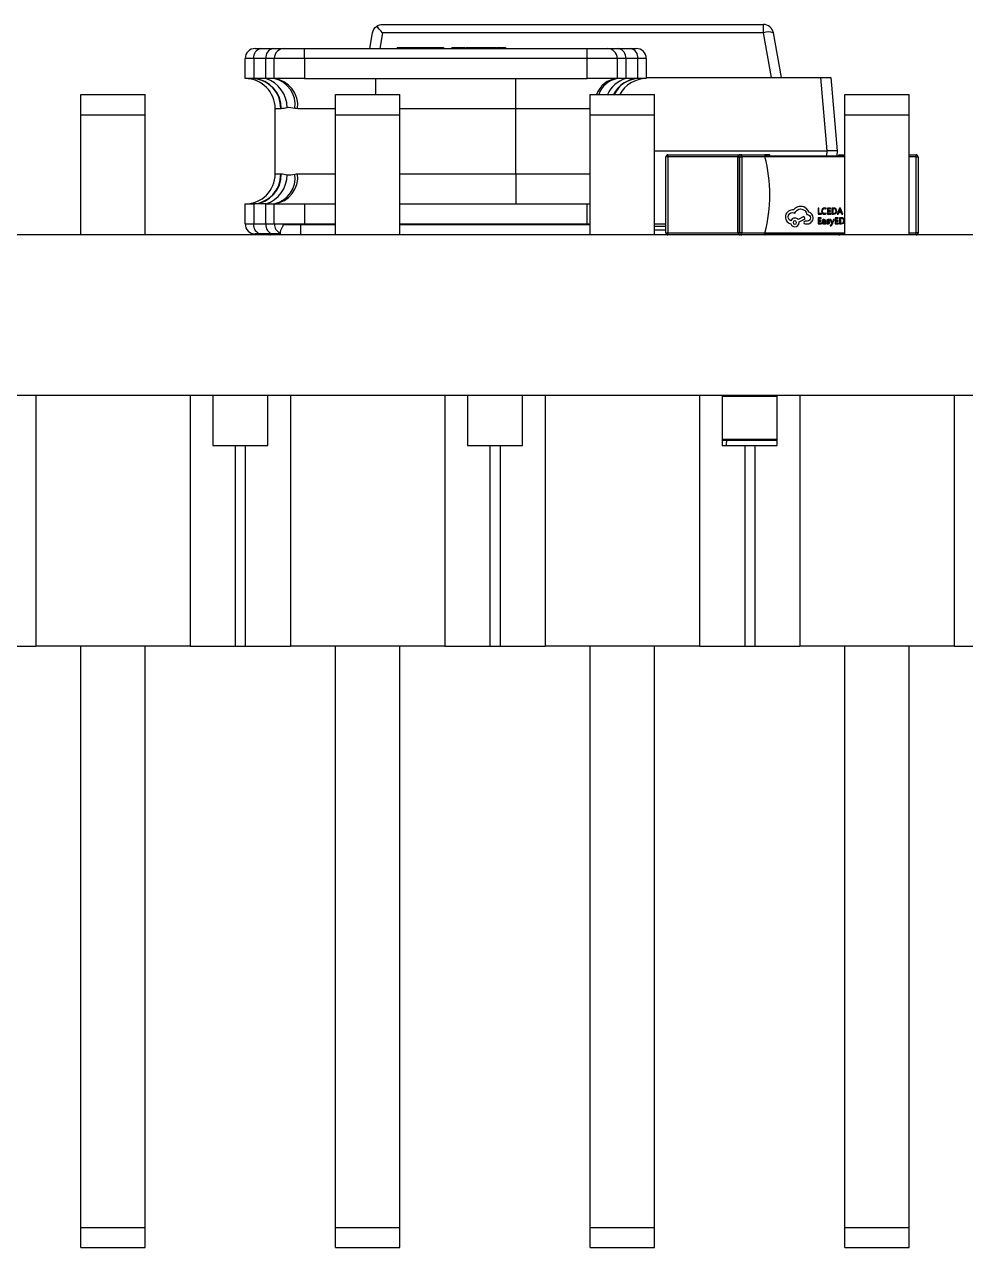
# Model space of a CAD drawing. Header units: millimetres. Extents: x 0 to 297, y 0 to 210.
# Drawn here: x 99.48 to 113.56, y 49.08 to 67.38 of the extents above; entities that cross this region are included whole.
import ezdxf

# ---------------------------------------------------------------- set-up
doc = ezdxf.new("R2010")
doc.units = ezdxf.units.MM

msp = doc.modelspace()

# ---------------------------------------------------------------- linework, layer by layer
at = {"color": 7, "linetype": 'Continuous', "lineweight": 25}
for p, q in [((104.833, 67.382), (105.212, 67.382)), ((105.212, 67.382), (105.212, 67.381)), ((105.212, 67.381), (105.758, 67.381)), ((105.758, 67.381), (105.758, 67.382)), ((105.758, 67.382), (110.533, 67.382)), ((110.533, 67.258), (110.533, 67.382)), ((104.644, 67.022), (104.686, 67.258)), ((110.533, 67.258), (104.833, 67.258)), ((110.68, 67.258), (110.799, 66.587)), ((102.93, 67.022), (103.015, 67.022)), ((103.015, 67.022), (103.197, 67.022)), ((103.197, 67.022), (103.365, 67.022)), ((103.365, 67.022), (103.665, 67.022)), ((103.665, 66.872), (103.665, 67.022)), ((103.665, 67.022), (107.895, 67.022)), ((105.054, 67.037), (105.054, 67.022)), ((105.1, 67.037), (105.1, 67.022)), ((105.186, 67.037), (105.186, 67.022)), ((105.289, 67.037), (105.289, 67.022)), ((105.398, 67.037), (105.398, 67.022)), ((105.398, 67.037), (105.508, 67.037)), ((105.512, 67.037), (105.512, 67.022)), ((105.543, 67.037), (105.543, 67.022)), ((105.543, 67.037), (105.607, 67.037)), ((105.607, 67.037), (105.607, 67.022)), ((105.706, 67.037), (105.706, 67.022)), ((105.746, 67.037), (105.746, 67.022)), ((105.871, 67.037), (105.871, 67.022)), ((105.871, 67.037), (105.953, 67.037)), ((105.953, 67.037), (105.953, 67.022)), ((105.958, 67.037), (105.958, 67.022)), ((105.971, 67.037), (105.971, 67.022)), ((105.981, 67.037), (105.981, 67.022)), ((106.006, 67.037), (106.006, 67.022)), ((106.024, 67.037), (106.03, 67.037)), ((106.03, 67.037), (106.036, 67.037)), ((106.039, 67.037), (106.039, 67.022)), ((106.039, 67.037), (106.04, 67.037)), ((106.04, 67.037), (106.04, 67.022)), ((106.04, 67.037), (106.059, 67.037)), ((106.059, 67.037), (106.059, 67.022)), ((106.062, 67.037), (106.072, 67.037)), ((106.072, 67.037), (106.072, 67.022)), ((106.085, 67.037), (106.085, 67.022)), ((106.114, 67.037), (106.114, 67.022)), ((106.146, 67.037), (106.146, 67.022)), ((106.158, 67.037), (106.158, 67.022)), ((106.16, 67.037), (106.168, 67.037)), ((106.168, 67.037), (106.168, 67.022)), ((106.168, 67.037), (106.171, 67.037)), ((106.172, 67.037), (106.172, 67.022)), ((106.184, 67.037), (106.184, 67.022)), ((106.213, 67.037), (106.223, 67.037)), ((106.223, 67.037), (106.223, 67.022)), ((106.223, 67.037), (106.273, 67.037)), ((106.273, 67.037), (106.273, 67.022)), ((106.277, 67.037), (106.289, 67.037)), ((106.293, 67.037), (106.293, 67.022)), ((106.293, 67.037), (106.375, 67.037)), ((106.375, 67.037), (106.375, 67.022)), ((106.375, 67.037), (106.382, 67.037)), ((106.382, 67.037), (106.382, 67.022)), ((106.382, 67.037), (106.404, 67.037)), ((106.404, 67.037), (106.404, 67.022)), ((106.404, 67.037), (106.446, 67.037)), ((106.446, 67.037), (106.446, 67.022)), ((106.505, 67.037), (106.505, 67.022)), ((106.528, 67.037), (106.528, 67.022)), ((106.537, 67.037), (106.559, 67.037)), ((106.537, 67.037), (106.537, 67.022)), ((106.559, 67.037), (106.559, 67.022)), ((106.559, 67.037), (106.573, 67.037)), ((106.573, 67.037), (106.573, 67.022)), ((106.573, 67.037), (106.637, 67.037)), ((106.637, 67.037), (106.637, 67.022)), ((106.637, 67.037), (106.652, 67.037)), ((106.652, 67.037), (106.652, 67.022)), ((106.652, 67.037), (106.674, 67.037)), ((106.674, 67.037), (106.674, 67.022)), ((107.895, 66.872), (107.895, 67.022)), ((107.895, 67.022), (108.195, 67.022)), ((108.195, 67.022), (108.364, 67.022)), ((108.364, 67.022), (108.546, 67.022)), ((108.546, 67.022), (108.63, 67.022)), ((102.78, 66.572), (102.78, 66.872)), ((102.907, 66.872), (102.78, 66.872)), ((102.907, 66.872), (102.907, 66.572)), ((103.089, 66.872), (102.907, 66.872)), ((103.089, 66.572), (103.089, 66.872)), ((103.215, 66.872), (103.089, 66.872)), ((103.215, 66.572), (103.215, 66.872)), ((103.665, 66.872), (103.215, 66.872)), ((103.665, 66.872), (103.665, 66.572)), ((107.895, 66.872), (103.665, 66.872)), ((107.895, 66.572), (107.895, 66.872)), ((108.345, 66.872), (107.895, 66.872)), ((108.345, 66.872), (108.345, 66.572)), ((108.472, 66.872), (108.345, 66.872)), ((108.472, 66.872), (108.472, 66.572)), ((108.654, 66.872), (108.472, 66.872)), ((108.654, 66.572), (108.654, 66.872)), ((108.78, 66.872), (108.654, 66.872)), ((108.78, 66.872), (108.78, 66.572)), ((102.886, 66.572), (102.78, 66.572)), ((102.907, 66.572), (102.886, 66.572)), ((103.089, 66.572), (102.907, 66.572)), ((103.665, 66.572), (103.215, 66.572)), ((103.665, 66.572), (104.73, 66.572)), ((104.73, 66.572), (106.83, 66.572)), ((106.83, 66.122), (106.83, 66.572)), ((106.83, 66.572), (107.895, 66.572)), ((108.345, 66.572), (107.895, 66.572)), ((108.654, 66.572), (108.472, 66.572)), ((108.675, 66.572), (108.654, 66.572)), ((108.78, 66.572), (108.675, 66.572)), ((108.78, 66.587), (111.389, 66.587)), ((111.485, 65.492), (111.389, 66.587)), ((111.539, 66.587), (111.635, 65.492)), ((100.322, 66.032), (100.322, 66.332)), ((100.322, 66.332), (101.282, 66.332)), ((101.282, 66.032), (101.282, 66.332)), ((104.132, 66.032), (104.132, 66.332)), ((104.132, 66.332), (105.092, 66.332)), ((105.092, 66.032), (105.092, 66.332)), ((107.942, 66.332), (108.902, 66.332)), ((107.942, 66.032), (107.942, 66.332)), ((108.902, 66.032), (108.902, 66.332)), ((111.752, 66.032), (111.752, 66.332)), ((111.752, 66.332), (112.712, 66.332)), ((112.712, 66.032), (112.712, 66.332)), ((103.23, 65.147), (103.23, 66.122)), ((103.311, 66.122), (103.23, 66.122)), ((106.83, 65.147), (106.83, 66.122)), ((100.322, 66.032), (101.282, 66.032)), ((100.322, 64.232), (100.322, 66.032)), ((101.282, 64.232), (101.282, 66.032)), ((104.132, 66.032), (105.092, 66.032)), ((104.132, 64.232), (104.132, 66.032)), ((105.092, 64.232), (105.092, 66.032)), ((107.942, 66.032), (108.902, 66.032)), ((107.942, 64.232), (107.942, 66.032)), ((108.902, 64.232), (108.902, 66.032)), ((111.752, 66.032), (112.712, 66.032)), ((111.752, 64.232), (111.752, 66.032)), ((112.712, 64.232), (112.712, 66.032)), ((108.902, 65.492), (111.485, 65.492)), ((109.104, 65.402), (109.074, 65.402)), ((109.074, 64.262), (109.074, 65.402)), ((109.104, 65.402), (109.104, 65.432)), ((109.104, 65.432), (110.181, 65.432)), ((109.104, 65.402), (109.104, 64.262)), ((110.151, 64.262), (110.151, 65.402)), ((110.152, 64.262), (110.152, 65.402)), ((110.178, 65.402), (110.208, 65.402)), ((110.178, 64.262), (110.178, 65.402)), ((110.181, 65.432), (110.182, 65.432)), ((110.182, 65.432), (110.208, 65.432)), ((110.208, 65.402), (110.208, 65.432)), ((110.208, 65.432), (110.554, 65.432)), ((110.208, 65.402), (110.208, 64.262)), ((110.556, 65.402), (110.208, 65.402)), ((110.552, 65.417), (110.547, 65.417)), ((110.549, 65.428), (110.55, 65.428)), ((110.55, 65.426), (110.55, 65.428)), ((110.628, 65.432), (110.554, 65.432)), ((110.554, 65.417), (111.752, 65.417)), ((110.628, 65.417), (110.628, 65.432)), ((111.635, 65.492), (111.628, 65.417)), ((111.676, 65.432), (111.752, 65.432)), ((112.712, 65.432), (112.816, 65.432)), ((112.816, 65.402), (112.816, 65.432)), ((112.816, 64.262), (112.816, 65.402)), ((112.816, 65.402), (112.846, 65.402)), ((112.846, 65.402), (112.846, 64.262)), ((103.23, 65.147), (103.311, 65.147)), ((106.83, 65.147), (106.83, 64.697)), ((102.78, 64.697), (102.886, 64.697)), ((102.78, 64.397), (102.78, 64.697)), ((102.886, 64.697), (102.907, 64.697)), ((103.089, 64.697), (102.907, 64.697)), ((102.907, 64.697), (102.907, 64.397)), ((103.089, 64.397), (103.089, 64.697)), ((103.215, 64.397), (103.215, 64.697)), ((103.215, 64.697), (103.665, 64.697)), ((103.665, 64.697), (103.665, 64.397)), ((103.665, 64.697), (104.132, 64.697)), ((105.092, 64.697), (106.83, 64.697)), ((106.83, 64.697), (107.895, 64.697)), ((107.895, 64.697), (107.942, 64.697)), ((107.895, 64.397), (107.895, 64.697)), ((111.351, 64.635), (111.351, 64.544)), ((111.363, 64.635), (111.351, 64.635)), ((111.363, 64.554), (111.363, 64.635)), ((111.472, 64.621), (111.472, 64.633)), ((111.49, 64.635), (111.49, 64.544)), ((111.537, 64.635), (111.49, 64.635)), ((111.502, 64.595), (111.502, 64.625)), ((111.502, 64.625), (111.537, 64.625)), ((111.537, 64.625), (111.537, 64.635)), ((111.583, 64.635), (111.557, 64.635)), ((111.557, 64.635), (111.557, 64.544)), ((111.569, 64.625), (111.569, 64.554)), ((111.582, 64.625), (111.569, 64.625)), ((111.671, 64.635), (111.636, 64.544)), ((111.676, 64.617), (111.662, 64.579)), ((111.684, 64.635), (111.671, 64.635)), ((111.677, 64.623), (111.677, 64.623)), ((111.693, 64.579), (111.679, 64.617)), ((111.719, 64.544), (111.684, 64.635)), ((111.138, 64.509), (111.051, 64.464)), ((111.068, 64.427), (111.159, 64.475)), ((111.068, 64.42), (111.068, 64.427)), ((111.159, 64.475), (111.138, 64.509)), ((111.189, 64.438), (111.16, 64.438)), ((111.18, 64.539), (111.185, 64.539)), ((111.351, 64.544), (111.4, 64.544)), ((111.398, 64.49), (111.351, 64.49)), ((111.351, 64.49), (111.351, 64.398)), ((111.4, 64.554), (111.363, 64.554)), ((111.363, 64.45), (111.363, 64.479)), ((111.363, 64.479), (111.398, 64.479)), ((111.396, 64.45), (111.363, 64.45)), ((111.363, 64.409), (111.363, 64.44)), ((111.363, 64.44), (111.396, 64.44)), ((111.396, 64.44), (111.396, 64.45)), ((111.398, 64.479), (111.398, 64.49)), ((111.4, 64.544), (111.4, 64.554)), ((111.418, 64.459), (111.418, 64.448)), ((111.453, 64.44), (111.433, 64.437)), ((111.453, 64.431), (111.437, 64.429)), ((111.453, 64.425), (111.453, 64.431)), ((111.464, 64.398), (111.464, 64.44)), ((111.472, 64.547), (111.472, 64.559)), ((111.49, 64.544), (111.539, 64.544)), ((111.535, 64.595), (111.502, 64.595)), ((111.502, 64.585), (111.535, 64.585)), ((111.502, 64.554), (111.502, 64.585)), ((111.539, 64.554), (111.502, 64.554)), ((111.521, 64.451), (111.521, 64.462)), ((111.53, 64.464), (111.555, 64.399)), ((111.543, 64.464), (111.53, 64.464)), ((111.535, 64.585), (111.535, 64.595)), ((111.539, 64.544), (111.539, 64.554)), ((111.56, 64.415), (111.543, 64.464)), ((111.557, 64.544), (111.582, 64.544)), ((111.581, 64.464), (111.563, 64.415)), ((111.563, 64.389), (111.592, 64.464)), ((111.569, 64.554), (111.582, 64.554)), ((111.592, 64.464), (111.581, 64.464)), ((111.605, 64.49), (111.605, 64.398)), ((111.652, 64.49), (111.605, 64.49)), ((111.617, 64.479), (111.652, 64.479)), ((111.617, 64.45), (111.617, 64.479)), ((111.649, 64.45), (111.617, 64.45)), ((111.617, 64.409), (111.617, 64.44)), ((111.617, 64.44), (111.649, 64.44)), ((111.636, 64.544), (111.649, 64.544)), ((111.649, 64.544), (111.658, 64.569)), ((111.649, 64.44), (111.649, 64.45)), ((111.652, 64.479), (111.652, 64.49)), ((111.658, 64.569), (111.696, 64.569)), ((111.662, 64.579), (111.693, 64.579)), ((111.671, 64.49), (111.671, 64.398)), ((111.697, 64.49), (111.671, 64.49)), ((111.697, 64.479), (111.683, 64.479)), ((111.683, 64.479), (111.683, 64.409)), ((111.696, 64.569), (111.706, 64.544)), ((111.706, 64.544), (111.719, 64.544)), ((102.78, 64.397), (102.907, 64.397)), ((102.907, 64.397), (103.089, 64.397)), ((103.015, 64.247), (102.93, 64.247)), ((103.197, 64.247), (103.015, 64.247)), ((103.089, 64.397), (103.215, 64.397)), ((103.161, 64.247), (103.146, 64.246)), ((103.146, 64.246), (103.146, 64.247)), ((103.162, 64.232), (103.161, 64.247)), ((103.235, 64.237), (103.162, 64.232)), ((103.305, 64.247), (103.197, 64.247)), ((103.215, 64.397), (103.665, 64.397)), ((103.235, 64.247), (103.235, 64.232)), ((103.297, 64.245), (103.297, 64.247)), ((103.305, 64.282), (103.305, 64.232)), ((103.605, 64.382), (103.346, 64.382)), ((103.605, 64.382), (103.605, 64.232)), ((104.132, 64.382), (103.605, 64.382)), ((103.665, 64.382), (103.665, 64.397)), ((107.942, 64.382), (105.092, 64.382)), ((107.895, 64.382), (107.895, 64.397)), ((108.902, 64.397), (109.074, 64.397)), ((109.074, 64.306), (108.902, 64.306)), ((109.074, 64.262), (109.104, 64.262)), ((109.104, 64.232), (109.104, 64.262)), ((110.208, 64.262), (110.178, 64.262)), ((110.208, 64.262), (110.554, 64.262)), ((110.208, 64.232), (110.208, 64.262)), ((110.552, 64.236), (110.547, 64.236)), ((110.549, 64.247), (110.55, 64.247)), ((110.552, 64.236), (110.552, 64.256)), ((111.752, 64.247), (110.556, 64.247)), ((110.628, 64.232), (110.628, 64.247)), ((111.155, 64.398), (111.193, 64.398)), ((111.351, 64.398), (111.401, 64.398)), ((111.401, 64.409), (111.363, 64.409)), ((111.401, 64.398), (111.401, 64.409)), ((111.452, 64.408), (111.453, 64.408)), ((111.453, 64.408), (111.453, 64.398)), ((111.453, 64.398), (111.464, 64.398)), ((111.48, 64.413), (111.48, 64.401)), ((111.532, 64.379), (111.532, 64.369)), ((111.555, 64.399), (111.55, 64.387)), ((111.561, 64.409), (111.56, 64.415)), ((111.561, 64.409), (111.561, 64.409)), ((111.605, 64.398), (111.654, 64.398)), ((111.654, 64.409), (111.617, 64.409)), ((111.654, 64.398), (111.654, 64.409)), ((111.671, 64.398), (111.696, 64.398)), ((111.683, 64.409), (111.696, 64.409)), ((111.752, 64.401), (111.751, 64.398)), ((111.751, 64.398), (111.752, 64.398)), ((112.816, 64.232), (112.816, 64.262)), ((112.846, 64.262), (112.816, 64.262)), ((135.962, 64.232), (35.462, 64.232)), ((135.962, 61.832), (35.462, 61.832)), ((99.647, 61.832), (99.647, 58.082)), ((101.957, 61.832), (101.957, 58.082)), ((102.294, 61.832), (102.294, 61.082)), ((103.119, 61.082), (103.119, 61.832)), ((103.457, 61.832), (103.457, 58.082)), ((105.767, 61.832), (105.767, 58.082)), ((106.104, 61.832), (106.104, 61.082)), ((106.929, 61.082), (106.929, 61.832)), ((107.267, 61.832), (107.267, 58.082)), ((109.577, 61.832), (109.577, 58.082)), ((109.914, 61.832), (109.914, 61.082)), ((110.739, 61.817), (109.914, 61.817)), ((109.925, 61.832), (109.925, 61.817)), ((109.983, 61.817), (109.983, 61.832)), ((110.739, 61.082), (110.739, 61.832)), ((111.077, 61.832), (111.077, 58.082)), ((113.387, 61.832), (113.387, 58.082)), ((110.739, 61.172), (109.914, 61.172)), ((109.914, 61.157), (109.919, 61.157)), ((109.919, 61.157), (109.919, 61.172)), ((109.923, 61.157), (109.919, 61.157)), ((110.739, 61.172), (109.923, 61.172)), ((109.923, 61.157), (109.923, 61.172)), ((110.739, 61.157), (109.923, 61.157)), ((102.294, 61.082), (102.632, 61.082)), ((102.632, 61.082), (102.632, 58.082)), ((102.632, 61.082), (102.782, 61.082)), ((102.782, 61.082), (102.782, 58.082)), ((102.782, 61.082), (103.119, 61.082)), ((106.104, 61.082), (106.442, 61.082)), ((106.442, 61.082), (106.442, 58.082)), ((106.442, 61.082), (106.592, 61.082)), ((106.592, 61.082), (106.592, 58.082)), ((106.592, 61.082), (106.929, 61.082)), ((109.914, 61.082), (110.252, 61.082)), ((110.252, 61.082), (110.252, 58.082)), ((110.252, 61.082), (110.402, 61.082)), ((110.402, 61.082), (110.402, 58.082)), ((110.402, 61.082), (110.739, 61.082)), ((98.972, 58.082), (99.647, 58.082)), ((101.957, 58.082), (99.647, 58.082)), ((100.322, 49.382), (100.322, 58.082)), ((101.282, 49.382), (101.282, 58.082)), ((101.957, 58.082), (102.632, 58.082)), ((102.632, 58.082), (102.782, 58.082)), ((102.782, 58.082), (103.457, 58.082)), ((105.767, 58.082), (103.457, 58.082)), ((104.132, 49.382), (104.132, 58.082)), ((105.092, 49.382), (105.092, 58.082)), ((105.767, 58.082), (106.442, 58.082)), ((106.442, 58.082), (106.592, 58.082)), ((106.592, 58.082), (107.267, 58.082)), ((109.577, 58.082), (107.267, 58.082)), ((107.942, 49.382), (107.942, 58.082)), ((108.902, 49.382), (108.902, 58.082)), ((109.577, 58.082), (110.252, 58.082)), ((110.252, 58.082), (110.402, 58.082)), ((110.402, 58.082), (111.077, 58.082)), ((113.387, 58.082), (111.077, 58.082)), ((111.752, 49.382), (111.752, 58.082)), ((112.712, 49.382), (112.712, 58.082)), ((113.387, 58.082), (114.062, 58.082)), ((100.322, 49.382), (101.282, 49.382)), ((100.322, 49.082), (100.322, 49.382)), ((101.282, 49.082), (101.282, 49.382)), ((104.132, 49.382), (105.092, 49.382)), ((104.132, 49.082), (104.132, 49.382)), ((105.092, 49.082), (105.092, 49.382)), ((107.942, 49.382), (108.902, 49.382)), ((107.942, 49.082), (107.942, 49.382)), ((108.902, 49.082), (108.902, 49.382)), ((111.752, 49.082), (111.752, 49.382)), ((111.752, 49.382), (112.712, 49.382)), ((112.712, 49.082), (112.712, 49.382)), ((100.322, 49.082), (101.282, 49.082)), ((104.132, 49.082), (105.092, 49.082)), ((107.942, 49.082), (108.902, 49.082)), ((111.752, 49.082), (112.712, 49.082))]:
    msp.add_line(p, q, dxfattribs=at)
at = {"color": 8, "linetype": 'Continuous', "lineweight": 25}
for p, q in [((104.833, 67.258), (104.792, 67.022)), ((110.651, 66.587), (110.533, 67.258)), ((104.73, 66.572), (104.73, 66.332)), ((104.132, 66.122), (103.565, 66.122)), ((106.83, 66.122), (105.092, 66.122)), ((107.942, 66.122), (106.83, 66.122)), ((110.151, 65.402), (109.104, 65.402)), ((110.151, 65.402), (110.152, 65.402)), ((110.152, 65.402), (110.178, 65.402)), ((110.182, 65.417), (110.182, 65.432)), ((111.752, 65.402), (110.556, 65.402)), ((111.479, 65.417), (111.485, 65.492)), ((111.676, 65.417), (111.676, 65.432)), ((112.816, 65.402), (112.712, 65.402)), ((103.565, 65.147), (104.132, 65.147)), ((105.092, 65.147), (106.83, 65.147)), ((106.83, 65.147), (107.942, 65.147)), ((103.305, 64.246), (103.297, 64.245)), ((103.665, 64.397), (104.132, 64.397)), ((105.092, 64.397), (107.895, 64.397)), ((107.895, 64.397), (107.942, 64.397)), ((108.902, 64.366), (109.074, 64.366)), ((109.104, 64.262), (110.151, 64.262)), ((110.152, 64.262), (110.151, 64.262)), ((110.178, 64.262), (110.152, 64.262)), ((110.182, 64.232), (110.182, 64.247)), ((110.554, 64.262), (111.752, 64.262)), ((111.676, 64.232), (111.676, 64.247)), ((112.712, 64.262), (112.816, 64.262))]:
    msp.add_line(p, q, dxfattribs=at)
at = {"color": 7, "linetype": 'Continuous', "lineweight": 25, "flags": 128}
msp.add_lwpolyline([(109.978, 61.082), (109.979, 61.088), (109.983, 61.172)], dxfattribs=at)
at = {"color": 7, "linetype": 'Continuous', "lineweight": 25}
for centre, radius, start, end in [((110.533, 67.232), 0.15, 10, 90), ((110.606, 67.038), 0.232, 71.4688, 108.5312), ((102.93, 66.872), 0.15, 90, 180), ((103.04, 66.89), 0.134, 100.8151, 187.7535), ((103.222, 66.89), 0.134, 100.8151, 187.7535), ((103.365, 66.872), 0.15, 90, 180), ((108.195, 66.872), 0.15, 0, 90), ((108.339, 66.89), 0.134, 352.2465, 79.1849), ((108.521, 66.89), 0.134, 352.2465, 79.1849), ((108.63, 66.872), 0.15, 0, 90), ((102.78, 66.122), 0.45, 0, 90), ((102.873, 66.134), 0.438, 358.4528, 88.3644), ((102.88, 66.133), 0.44, 358.6348, 86.5458), ((102.949, 66.135), 0.459, 0.0074, 72.2434), ((103.158, 66.167), 0.409, 353.7474, 81.9415), ((103.124, 66.18), 0.403, 352.2495, 76.8464), ((108.78, 66.122), 0.45, 90, 152.1921), ((109.104, 65.402), 0.03, 90, 180), ((110.181, 65.402), 0.03, 90, 180), ((110.182, 65.402), 0.03, 90, 180), ((110.208, 65.402), 0.03, 90, 180), ((108.378, 64.836), 2.25, 345.2121, 14.5618), ((111.676, 65.402), 0.03, 90, 150), ((112.816, 65.402), 0.03, 0, 90), ((102.78, 65.147), 0.45, 270, 0), ((102.873, 65.135), 0.438, 271.6356, 1.5472), ((102.88, 65.136), 0.44, 273.4542, 1.3652), ((102.949, 65.134), 0.459, 287.7566, 359.9926), ((103.158, 65.102), 0.409, 278.0585, 6.2526), ((103.124, 65.089), 0.403, 283.1536, 7.7505), ((102.93, 64.397), 0.15, 180, 270), ((103.04, 64.379), 0.134, 172.2465, 259.1849), ((103.222, 64.379), 0.134, 172.2465, 259.1849), ((103.161, 64.247), 0.015, 184, 270), ((103.365, 64.397), 0.15, 180, 246.4218), ((103.312, 64.246), 0.0144, 184, 242.5724), ((109.104, 64.262), 0.03, 180, 270), ((110.181, 64.262), 0.03, 180, 270), ((110.182, 64.262), 0.03, 180, 270), ((110.208, 64.262), 0.03, 180, 270), ((111.676, 64.262), 0.03, 210, 270), ((112.816, 64.262), 0.03, 270, 0)]:
    msp.add_arc(centre, radius, start, end, dxfattribs=at)
at = {"color": 8, "linetype": 'Continuous', "lineweight": 25}
for centre, radius, start, end in [((108.372, 66.218), 0.355, 94.3396, 161.3065), ((108.407, 66.222), 0.355, 100.0731, 162.0065), ((108.595, 66.158), 0.432, 106.5476, 156.2431), ((108.673, 66.148), 0.425, 92.5473, 154.2867), ((108.681, 66.148), 0.425, 90.7899, 154.2545)]:
    msp.add_arc(centre, radius, start, end, dxfattribs=at)
at = {"color": 7, "linetype": 'Continuous', "lineweight": 25}
for points in [[(104.686, 67.258), (104.692, 67.295), (104.715, 67.332), (104.745, 67.354)], [(104.745, 67.354), (104.77, 67.372), (104.803, 67.382), (104.833, 67.382)], [(104.833, 67.258), (104.802, 67.295), (104.768, 67.332), (104.745, 67.354)], [(105.054, 67.037), (105.054, 67.037), (105.07, 67.037), (105.1, 67.037)], [(105.1, 67.037), (105.123, 67.037), (105.153, 67.037), (105.186, 67.037)], [(105.186, 67.037), (105.2, 67.037), (105.242, 67.037), (105.289, 67.037)], [(105.289, 67.037), (105.349, 67.037), (105.398, 67.037), (105.398, 67.037)], [(105.512, 67.037), (105.512, 67.037), (105.526, 67.037), (105.543, 67.037)], [(105.607, 67.037), (105.645, 67.037), (105.68, 67.037), (105.706, 67.037)], [(105.706, 67.037), (105.732, 67.037), (105.746, 67.037), (105.746, 67.037)], [(105.971, 67.037), (105.971, 67.037), (105.974, 67.037), (105.981, 67.037)], [(105.981, 67.037), (105.987, 67.037), (105.995, 67.037), (106.006, 67.037)], [(106.006, 67.037), (106.02, 67.037), (106.032, 67.037), (106.039, 67.037)], [(106.085, 67.037), (106.093, 67.037), (106.103, 67.037), (106.114, 67.037)], [(106.114, 67.037), (106.127, 67.037), (106.138, 67.037), (106.146, 67.037)], [(106.146, 67.037), (106.154, 67.037), (106.158, 67.037), (106.158, 67.037)], [(106.172, 67.037), (106.175, 67.037), (106.18, 67.037), (106.184, 67.037)], [(106.184, 67.037), (106.201, 67.037), (106.214, 67.037), (106.223, 67.037)], [(106.446, 67.037), (106.47, 67.037), (106.49, 67.037), (106.505, 67.037)], [(106.505, 67.037), (106.521, 67.037), (106.528, 67.037), (106.528, 67.037)], [(103.32, 66.122), (103.317, 66.122), (103.314, 66.122), (103.311, 66.122)], [(103.408, 66.135), (103.374, 66.129), (103.345, 66.123), (103.32, 66.122)], [(103.523, 66.125), (103.48, 66.132), (103.442, 66.142), (103.408, 66.135)], [(103.565, 66.122), (103.55, 66.122), (103.536, 66.123), (103.523, 66.125)], [(109.079, 65.417), (109.079, 65.418), (109.079, 65.418), (109.079, 65.418)], [(110.549, 65.427), (110.548, 65.425), (110.547, 65.421), (110.547, 65.417)], [(110.549, 65.428), (110.549, 65.428), (110.549, 65.427), (110.549, 65.427)], [(110.55, 65.426), (110.549, 65.426), (110.549, 65.427), (110.549, 65.427)], [(110.554, 65.432), (110.552, 65.432), (110.551, 65.431), (110.55, 65.428)], [(110.552, 65.417), (110.553, 65.412), (110.555, 65.407), (110.556, 65.402)], [(110.552, 65.416), (110.553, 65.417), (110.553, 65.417), (110.554, 65.417)], [(111.65, 65.417), (111.65, 65.418), (111.65, 65.418), (111.651, 65.418)], [(112.831, 65.428), (112.831, 65.428), (112.832, 65.427), (112.832, 65.427)], [(103.311, 65.147), (103.314, 65.147), (103.317, 65.147), (103.32, 65.147)], [(103.32, 65.147), (103.345, 65.146), (103.374, 65.14), (103.408, 65.134)], [(103.408, 65.134), (103.442, 65.127), (103.48, 65.137), (103.523, 65.144)], [(103.523, 65.144), (103.536, 65.146), (103.55, 65.147), (103.565, 65.147)], [(110.967, 64.607), (110.939, 64.607), (110.912, 64.596), (110.892, 64.576)], [(110.982, 64.606), (110.976, 64.606), (110.972, 64.607), (110.967, 64.607)], [(111.01, 64.634), (110.999, 64.626), (110.99, 64.617), (110.982, 64.606)], [(111.002, 64.558), (111.014, 64.595), (111.048, 64.621), (111.089, 64.621)], [(111.088, 64.66), (111.06, 64.66), (111.033, 64.651), (111.01, 64.634)], [(111.177, 64.626), (111.152, 64.647), (111.121, 64.66), (111.088, 64.66)], [(111.089, 64.621), (111.136, 64.621), (111.175, 64.585), (111.18, 64.539)], [(111.212, 64.574), (111.205, 64.594), (111.192, 64.611), (111.177, 64.626)], [(111.417, 64.623), (111.408, 64.614), (111.403, 64.602), (111.403, 64.588)], [(111.416, 64.588), (111.416, 64.6), (111.419, 64.609), (111.425, 64.616)], [(111.45, 64.637), (111.437, 64.637), (111.425, 64.632), (111.417, 64.623)], [(111.425, 64.616), (111.432, 64.623), (111.44, 64.626), (111.45, 64.626)], [(111.472, 64.633), (111.466, 64.635), (111.459, 64.637), (111.45, 64.637)], [(111.45, 64.626), (111.458, 64.626), (111.465, 64.624), (111.472, 64.621)], [(111.609, 64.616), (111.602, 64.622), (111.593, 64.625), (111.582, 64.625)], [(111.617, 64.623), (111.608, 64.631), (111.597, 64.635), (111.583, 64.635)], [(111.619, 64.59), (111.619, 64.602), (111.615, 64.61), (111.609, 64.616)], [(111.631, 64.59), (111.631, 64.604), (111.627, 64.615), (111.617, 64.623)], [(111.677, 64.623), (111.677, 64.621), (111.676, 64.618), (111.676, 64.617)], [(111.679, 64.617), (111.678, 64.618), (111.678, 64.62), (111.677, 64.623)], [(110.892, 64.576), (110.872, 64.556), (110.861, 64.529), (110.861, 64.502)], [(110.861, 64.502), (110.861, 64.475), (110.871, 64.45), (110.889, 64.431)], [(110.889, 64.431), (110.903, 64.415), (110.92, 64.405), (110.941, 64.399)], [(110.902, 64.503), (110.902, 64.539), (110.932, 64.568), (110.967, 64.568)], [(110.941, 64.443), (110.919, 64.453), (110.902, 64.476), (110.902, 64.503)], [(111.002, 64.486), (110.974, 64.486), (110.95, 64.468), (110.941, 64.443)], [(110.967, 64.568), (110.98, 64.568), (110.992, 64.564), (111.002, 64.558)], [(111.051, 64.464), (111.04, 64.477), (111.022, 64.486), (111.002, 64.486)], [(111.002, 64.355), (111.038, 64.355), (111.068, 64.384), (111.068, 64.42)], [(111.156, 64.438), (111.145, 64.438), (111.136, 64.429), (111.136, 64.418)], [(111.136, 64.418), (111.136, 64.408), (111.144, 64.399), (111.155, 64.398)], [(111.16, 64.438), (111.159, 64.438), (111.157, 64.438), (111.156, 64.438)], [(111.185, 64.539), (111.213, 64.539), (111.236, 64.516), (111.236, 64.489)], [(111.236, 64.489), (111.236, 64.462), (111.216, 64.44), (111.189, 64.438)], [(111.193, 64.398), (111.216, 64.4), (111.237, 64.41), (111.252, 64.427)], [(111.276, 64.489), (111.276, 64.528), (111.249, 64.563), (111.212, 64.574)], [(111.252, 64.427), (111.268, 64.444), (111.276, 64.466), (111.276, 64.489)], [(111.403, 64.588), (111.403, 64.574), (111.407, 64.563), (111.415, 64.555)], [(111.433, 64.437), (111.419, 64.435), (111.412, 64.428), (111.412, 64.416)], [(111.415, 64.555), (111.423, 64.546), (111.433, 64.542), (111.447, 64.542)], [(111.425, 64.562), (111.419, 64.569), (111.416, 64.577), (111.416, 64.588)], [(111.44, 64.465), (111.432, 64.465), (111.424, 64.463), (111.418, 64.459)], [(111.418, 64.448), (111.424, 64.453), (111.432, 64.456), (111.439, 64.456)], [(111.426, 64.425), (111.424, 64.423), (111.423, 64.42), (111.423, 64.417)], [(111.423, 64.417), (111.423, 64.414), (111.424, 64.411), (111.426, 64.409)], [(111.448, 64.553), (111.439, 64.553), (111.431, 64.556), (111.425, 64.562)], [(111.437, 64.429), (111.432, 64.428), (111.428, 64.427), (111.426, 64.425)], [(111.439, 64.456), (111.448, 64.456), (111.453, 64.451), (111.453, 64.44)], [(111.464, 64.44), (111.464, 64.457), (111.456, 64.465), (111.44, 64.465)], [(111.447, 64.542), (111.457, 64.542), (111.465, 64.544), (111.472, 64.547)], [(111.472, 64.559), (111.465, 64.555), (111.457, 64.553), (111.448, 64.553)], [(111.448, 64.412), (111.451, 64.415), (111.453, 64.42), (111.453, 64.425)], [(111.487, 64.46), (111.482, 64.457), (111.48, 64.452), (111.48, 64.446)], [(111.48, 64.446), (111.48, 64.442), (111.481, 64.439), (111.483, 64.436)], [(111.483, 64.436), (111.485, 64.433), (111.49, 64.43), (111.497, 64.427)], [(111.505, 64.465), (111.498, 64.465), (111.492, 64.464), (111.487, 64.46)], [(111.491, 64.447), (111.491, 64.45), (111.493, 64.452), (111.495, 64.453)], [(111.494, 64.441), (111.492, 64.442), (111.491, 64.445), (111.491, 64.447)], [(111.505, 64.435), (111.499, 64.438), (111.496, 64.44), (111.494, 64.441)], [(111.495, 64.453), (111.497, 64.455), (111.5, 64.456), (111.504, 64.456)], [(111.497, 64.427), (111.503, 64.425), (111.507, 64.423), (111.509, 64.421)], [(111.504, 64.456), (111.51, 64.456), (111.516, 64.454), (111.521, 64.451)], [(111.521, 64.462), (111.516, 64.464), (111.511, 64.465), (111.505, 64.465)], [(111.52, 64.427), (111.517, 64.43), (111.512, 64.433), (111.505, 64.435)], [(111.509, 64.421), (111.511, 64.42), (111.512, 64.418), (111.512, 64.415)], [(111.524, 64.416), (111.524, 64.42), (111.522, 64.424), (111.52, 64.427)], [(111.582, 64.554), (111.593, 64.554), (111.603, 64.557), (111.609, 64.564)], [(111.582, 64.544), (111.596, 64.544), (111.608, 64.548), (111.617, 64.556)], [(111.609, 64.564), (111.616, 64.57), (111.619, 64.579), (111.619, 64.59)], [(111.617, 64.556), (111.627, 64.565), (111.631, 64.576), (111.631, 64.59)], [(111.696, 64.409), (111.708, 64.409), (111.717, 64.412), (111.724, 64.418)], [(111.732, 64.478), (111.723, 64.486), (111.711, 64.49), (111.697, 64.49)], [(111.723, 64.471), (111.717, 64.477), (111.708, 64.479), (111.697, 64.479)], [(111.733, 64.445), (111.733, 64.456), (111.73, 64.465), (111.723, 64.471)], [(111.724, 64.418), (111.73, 64.425), (111.733, 64.434), (111.733, 64.445)], [(111.746, 64.445), (111.746, 64.459), (111.741, 64.47), (111.732, 64.478)], [(111.732, 64.411), (111.741, 64.42), (111.746, 64.431), (111.746, 64.445)], [(109.089, 64.236), (109.089, 64.236), (109.088, 64.237), (109.088, 64.237)], [(110.549, 64.246), (110.548, 64.242), (110.547, 64.238), (110.547, 64.236)], [(110.549, 64.247), (110.549, 64.247), (110.549, 64.246), (110.549, 64.246)], [(110.549, 64.246), (110.549, 64.246), (110.549, 64.247), (110.55, 64.247)], [(110.554, 64.262), (110.552, 64.257), (110.551, 64.252), (110.55, 64.247)], [(110.556, 64.247), (110.554, 64.247), (110.553, 64.251), (110.552, 64.257)], [(110.552, 64.236), (110.553, 64.233), (110.555, 64.232), (110.556, 64.232)], [(110.941, 64.399), (110.949, 64.373), (110.974, 64.355), (111.002, 64.355)], [(111.412, 64.416), (111.412, 64.41), (111.413, 64.405), (111.417, 64.402)], [(111.417, 64.402), (111.421, 64.399), (111.426, 64.397), (111.432, 64.397)], [(111.426, 64.409), (111.429, 64.407), (111.432, 64.406), (111.435, 64.406)], [(111.432, 64.397), (111.441, 64.397), (111.448, 64.401), (111.452, 64.408)], [(111.435, 64.406), (111.44, 64.406), (111.444, 64.408), (111.448, 64.412)], [(111.498, 64.406), (111.492, 64.406), (111.485, 64.408), (111.48, 64.413)], [(111.48, 64.401), (111.485, 64.398), (111.491, 64.397), (111.497, 64.397)], [(111.497, 64.397), (111.505, 64.397), (111.511, 64.399), (111.516, 64.402)], [(111.512, 64.415), (111.512, 64.409), (111.507, 64.406), (111.498, 64.406)], [(111.516, 64.402), (111.521, 64.405), (111.524, 64.41), (111.524, 64.416)], [(111.539, 64.377), (111.536, 64.377), (111.534, 64.378), (111.532, 64.379)], [(111.532, 64.369), (111.534, 64.368), (111.537, 64.368), (111.539, 64.368)], [(111.539, 64.368), (111.55, 64.368), (111.557, 64.375), (111.563, 64.389)], [(111.55, 64.387), (111.548, 64.38), (111.544, 64.377), (111.539, 64.377)], [(111.563, 64.415), (111.562, 64.412), (111.562, 64.41), (111.561, 64.409)], [(111.661, 64.236), (111.66, 64.236), (111.66, 64.237), (111.659, 64.237)], [(111.696, 64.398), (111.711, 64.398), (111.723, 64.403), (111.732, 64.411)], [(112.842, 64.247), (112.841, 64.247), (112.841, 64.246), (112.841, 64.246)]]:
    msp.add_open_spline(points, degree=3, dxfattribs=at)
for points, knots in [([(105.958, 67.037), (105.958, 67.037), (105.958, 67.037), (105.965, 67.037), (105.966, 67.037)], [0, 0, 0, 0, 0.902719, 1, 1, 1, 1]), ([(103.215, 66.572), (103.215, 66.572), (103.209, 66.572), (103.166, 66.572), (103.13, 66.572), (103.089, 66.572)], [0, 0, 0, 0, 0.5, 0.5, 1, 1, 1, 1]), ([(108.472, 66.572), (108.43, 66.572), (108.394, 66.572), (108.352, 66.572), (108.345, 66.572), (108.345, 66.572)], [0, 0, 0, 0, 0.5, 0.5, 1, 1, 1, 1]), ([(111.389, 66.587), (111.425, 66.587), (111.466, 66.587), (111.524, 66.587), (111.539, 66.587), (111.539, 66.587)], [0, 0, 0, 0, 0.5, 0.5, 1, 1, 1, 1]), ([(111.635, 65.492), (111.635, 65.492), (111.62, 65.492), (111.562, 65.492), (111.52, 65.492), (111.485, 65.492)], [0, 0, 0, 0, 0.5, 0.5, 1, 1, 1, 1]), ([(103.089, 64.697), (103.13, 64.697), (103.167, 64.697), (103.209, 64.697), (103.215, 64.697), (103.215, 64.697)], [0, 0, 0, 0, 0.5, 0.5, 1, 1, 1, 1]), ([(111.002, 64.445), (110.988, 64.445), (110.976, 64.434), (110.976, 64.405), (110.988, 64.394), (111.002, 64.394)], [0, 0, 0, 0, 0.5, 0.5, 1, 1, 1, 1]), ([(111.002, 64.394), (111.016, 64.394), (111.027, 64.405), (111.027, 64.434), (111.015, 64.445), (111.002, 64.445)], [0, 0, 0, 0, 0.5, 0.5, 1, 1, 1, 1]), ([(103.346, 64.382), (103.344, 64.375), (103.341, 64.361), (103.333, 64.346), (103.325, 64.332), (103.316, 64.317), (103.307, 64.298), (103.306, 64.287), (103.305, 64.282)], [0, 0, 0, 0, 0.116576, 0.248448, 0.352469, 0.502337, 0.741649, 1, 1, 1, 1])]:
    msp.add_open_spline(points, degree=3, knots=knots, dxfattribs=at)

doc.saveas('drawing.dxf')
